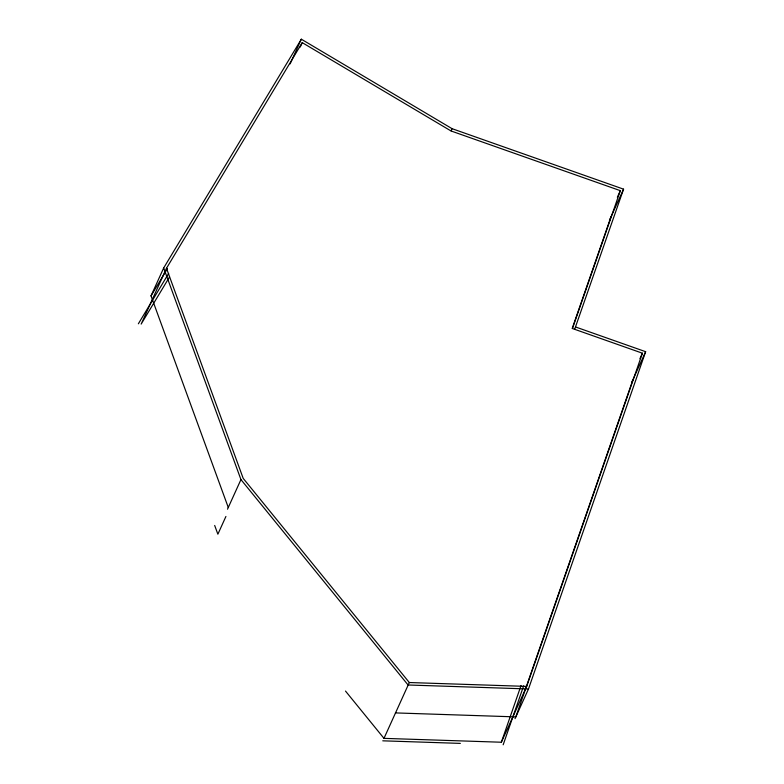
<?xml version="1.0" encoding="UTF-8"?>
<svg xmlns="http://www.w3.org/2000/svg" width="784" height="784" viewBox="0 0 784 784"><rect width="100%" height="100%" fill="white"/><g stroke="black" fill="none" stroke-linecap="round" stroke-linejoin="round"><path stroke-width="1.18" d="M572.193 328.516L610.903 217.08M169.569 276.87L141.159 324.096L166.482 268.265L302.242 42.64L451.016 130.957L620.33 190.669L572.447 328.525L642.41 353.202L526.672 686.402L501.348 742.232L383.984 738.361L345.499 691.067M574.711 329.162L623.564 189.16L452.084 128.684L301.33 39.2L163.68 267.961L151.018 295.872L228.281 507.493M501.348 742.232L521.037 685.539M503.171 744.8L523.634 685.892M632.982 379.613L515.833 716.89L395.42 712.911M515.039 718.644L528.494 688.969L645.644 351.693L575.681 327.016M290.129 63.896L301.33 39.2M300.252 47.02L302.242 42.64M227.507 509.198L240.943 479.583L163.68 267.961M225.919 516.46L217.874 534.208L214.679 525.466M451.114 130.83L452.084 128.684M617.351 197.235L620.33 190.669M609.442 220.304L623.564 189.16M383.984 738.361L409.307 682.531L243.197 478.377L166.482 268.265M639.93 358.67L642.41 353.202M631.522 382.827L645.644 351.693M151.018 295.872L167.433 268.589M138.356 323.792L168.658 273.42M409.307 682.531L526.672 686.402M528.494 688.969L408.082 684.991L240.943 479.583M382.759 740.821L460.345 743.389"/></g></svg>
